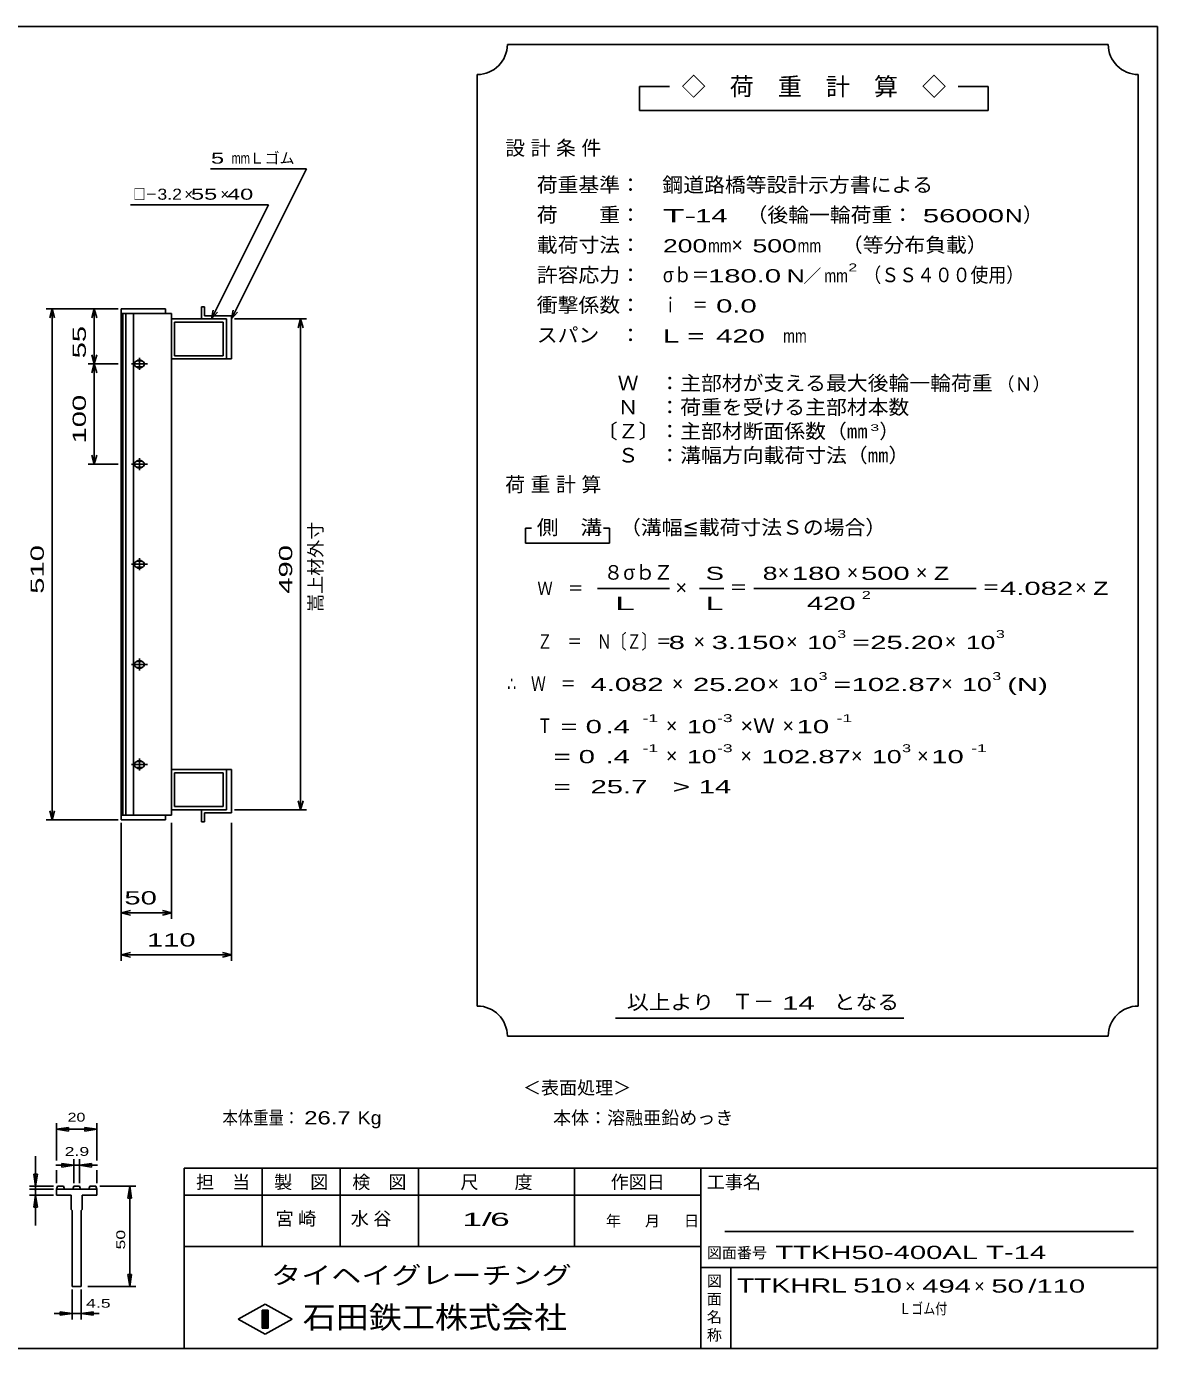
# Model space of a CAD drawing. Units: millimetres, scale not verified, with parts at other scales. Extents: x -1092 to 1042, y -770 to 629.
# Drawn here: x -88 to 1042, y -691 to 629 of the extents above; entities that cross this region are included whole.
import ezdxf
from ezdxf.enums import TextEntityAlignment as Align

# ---------------------------------------------------------------- set-up
doc = ezdxf.new("R2010")
doc.units = ezdxf.units.MM
doc.header["$LTSCALE"] = 6
for name, color, linetype, lineweight in [('0_2', 150, 'Continuous', 25), ('16', 3, 'Continuous', 25), ('22', 2, 'Continuous', 25), ('32', 4, 'Continuous', 25)]:
    doc.layers.add(name, color=color, linetype=linetype, lineweight=lineweight)
doc.styles.add('ベクトル', font='')
doc.styles.get('ベクトル').set_extended_font_data('ベクトル')

msp = doc.modelspace()

# ---------------------------------------------------------------- linework, layer by layer
at = {"layer": '0_2'}
for p, q in [((-1034.4, 629.1), (1041.6, 629.1)), ((1041.6, 629.1), (1041.6, -690.9)), ((1041.6, -510.9), (69.6, -510.9)), ((69.6, -510.9), (69.6, -690.9)), ((147.6, -510.9), (147.6, -588.9)), ((225.6, -588.9), (225.6, -510.9)), ((303.6, -510.9), (303.6, -588.9)), ((459.6, -588.9), (459.6, -510.9)), ((585.6, -510.9), (585.6, -690.9)), ((585.6, -537.9), (69.6, -537.9)), ((1017.6, -573.9), (609.6, -573.9)), ((69.6, -588.9), (585.6, -588.9)), ((585.6, -609.9), (1041.6, -609.9)), ((615.6, -690.9), (615.6, -609.9)), ((123.6, -661.5), (150.6, -646.5)), ((150.6, -646.5), (177.6, -661.5)), ((147.6, -652.5), (153.6, -652.5)), ((147.6, -670.5), (147.6, -652.5)), ((147.6, -652.5), (148.8, -652.5)), ((148.8, -652.5), (148.8, -670.5)), ((150, -670.5), (150, -652.5)), ((150, -652.5), (151.2, -652.5)), ((151.2, -652.5), (151.2, -670.5)), ((152.4, -670.5), (152.4, -652.5)), ((152.4, -652.5), (153.6, -652.5)), ((153.6, -652.5), (153.6, -670.5)), ((153.6, -652.5), (153.6, -670.5)), ((150.6, -676.5), (123.6, -661.5)), ((153.6, -670.5), (147.6, -670.5)), ((148.8, -670.5), (150, -670.5)), ((177.6, -661.5), (150.6, -676.5)), ((151.2, -670.5), (152.4, -670.5)), ((1041.6, -690.9), (-1034.4, -690.9))]:
    msp.add_line(p, q, dxfattribs=at)
at = {"layer": '16'}
for p, q in [((51, 347.1), (7, 347.1)), ((7, 347.1), (7, 342.6)), ((51, 342.6), (51, 347.1)), ((90, 349.1), (87, 349.1)), ((87, 349.1), (87, 337.1)), ((90, 340.1), (90, 349.1)), ((7, 342.6), (51, 342.6)), ((7, 342.6), (7, -158.4)), ((57, 342.6), (7, 342.6)), ((8.5, 342.6), (8.5, -158.4)), ((11.5, -158.4), (11.5, 342.6)), ((19, 342.6), (19, -158.4)), ((57, -158.4), (57, 342.6)), ((57, 337.1), (112, 337.1)), ((57, 297.1), (57, 337.1)), ((60.2, 333.9), (108.8, 333.9)), ((60.2, 300.3), (60.2, 333.9)), ((87, 337.1), (112, 337.1)), ((117, 340.1), (90, 340.1)), ((108.8, 333.9), (108.8, 300.3)), ((112, 337.1), (112, 297.1)), ((112, 337.1), (112, 297.1)), ((117, 297.1), (117, 340.1)), ((17, 292.1), (33, 292.1)), ((27, 295.1), (23, 295.1)), ((25, 298.1), (25, 286.1)), ((112, 297.1), (57, 297.1)), ((108.8, 300.3), (60.2, 300.3)), ((112, 297.1), (117, 297.1)), ((23, 289.1), (27, 289.1)), ((25, 198.1), (25, 186.1)), ((17, 192.1), (33, 192.1)), ((27, 195.1), (23, 195.1)), ((23, 189.1), (27, 189.1)), ((27, 95.1), (23, 95.1)), ((25, 98.1), (25, 86.1)), ((17, 92.1), (33, 92.1)), ((23, 89.1), (27, 89.1)), ((17, -7.9), (33, -7.9)), ((27, -4.9), (23, -4.9)), ((23, -10.9), (27, -10.9)), ((25, -1.9), (25, -13.9)), ((27, -104.9), (23, -104.9)), ((25, -101.9), (25, -113.9)), ((17, -107.9), (33, -107.9)), ((23, -110.9), (27, -110.9)), ((112, -112.9), (57, -112.9)), ((57, -112.9), (57, -152.9)), ((108.8, -116.1), (60.2, -116.1)), ((60.2, -116.1), (60.2, -149.7)), ((108.8, -149.7), (108.8, -116.1)), ((112, -152.9), (112, -112.9)), ((112, -112.9), (117, -112.9)), ((112, -152.9), (112, -112.9)), ((117, -112.9), (117, -155.9)), ((57, -152.9), (112, -152.9)), ((60.2, -149.7), (108.8, -149.7)), ((87, -164.9), (87, -152.9)), ((87, -152.9), (112, -152.9)), ((117, -155.9), (90, -155.9)), ((90, -155.9), (90, -164.9)), ((7, -158.4), (51, -158.4)), ((7, -162.9), (7, -158.4)), ((7, -158.4), (57, -158.4)), ((51, -162.9), (7, -162.9)), ((51, -158.4), (51, -162.9)), ((90, -164.9), (87, -164.9))]:
    msp.add_line(p, q, dxfattribs=at)
for centre, radius, start, end in [((23, 292.1), 3, 90, 270), ((25, 292.1), 4, 46.6, 133.4), ((27, 292.1), 3, 270, 90), ((25, 292.1), 4, 226.6, 313.4), ((23, 192.1), 3, 90, 270), ((25, 192.1), 4, 46.6, 133.4), ((25, 192.1), 4, 226.6, 313.4), ((27, 192.1), 3, 270, 90), ((23, 92.1), 3, 90, 270), ((25, 92.1), 4, 46.6, 133.4), ((27, 92.1), 3, 270, 90), ((25, 92.1), 4, 226.6, 313.4), ((23, -7.9), 3, 90, 270), ((25, -7.9), 4, 46.6, 133.4), ((25, -7.9), 4, 226.6, 313.4), ((27, -7.9), 3, 270, 90), ((23, -107.9), 3, 90, 270), ((25, -107.9), 4, 46.6, 133.4), ((27, -107.9), 3, 270, 90), ((25, -107.9), 4, 226.6, 313.4)]:
    msp.add_arc(centre, radius, start, end, dxfattribs=at)
at = {"layer": '22', "color": 4}
for p, q in [((992.4, 611.1), (392.4, 611.1)), ((362.4, 581.1), (362.4, -348.9)), ((1022.4, -348.9), (1022.4, 581.1)), ((554.4, 569.1), (524.4, 569.1)), ((524.4, 569.1), (524.4, 545.1)), ((872.4, 569.1), (842.4, 569.1)), ((872.4, 545.1), (872.4, 569.1)), ((524.4, 545.1), (872.4, 545.1)), ((96, 487.1), (192, 487.1)), ((117, 337.1), (192, 487.1)), ((16, 451.1), (154, 451.1)), ((97, 337.1), (154, 451.1)), ((4, 347.1), (-68, 347.1)), ((-62, 347.1), (-64.4, 338.1)), ((-59.6, 338.1), (-62, 347.1)), ((-62, 347.1), (-62, -162.9)), ((4, 347.1), (-26, 347.1)), ((-20, 347.1), (-22.4, 338.1)), ((-17.6, 338.1), (-20, 347.1)), ((-20, 347.1), (-20, 292.1)), ((97, 337.1), (98.8, 345.86)), ((97, 337.1), (103, 343.7)), ((117, 337.1), (118.8, 345.86)), ((117, 337.1), (123, 343.7)), ((120, 337.1), (192, 337.1)), ((186, 337.1), (183.6, 328.1)), ((188.4, 328.1), (186, 337.1)), ((186, 337.1), (186, -152.9)), ((-26, 292.1), (4, 292.1)), ((-20, 292.1), (-22.4, 301.1)), ((-20, 292.1), (-22.4, 283.1)), ((-17.6, 301.1), (-20, 292.1)), ((-17.6, 283.1), (-20, 292.1)), ((-20, 292.1), (-20, 192.1)), ((-20, 192.1), (-22.4, 201.1)), ((-17.6, 201.1), (-20, 192.1)), ((-26, 192.1), (4, 192.1)), ((416.4, 128.1), (410.4, 128.1)), ((410.4, 128.1), (410.4, 113.1)), ((494.4, 128.1), (488.4, 128.1)), ((494.4, 113.1), (494.4, 128.1)), ((410.4, 113.1), (494.4, 113.1)), ((482.4, 68.1), (554.4, 68.1)), ((584.4, 68.1), (608.4, 68.1)), ((638.4, 68.1), (860.4, 68.1)), ((186, -152.9), (183.6, -143.9)), ((188.4, -143.9), (186, -152.9)), ((-62, -162.9), (-64.4, -153.9)), ((-59.6, -153.9), (-62, -162.9)), ((192, -152.9), (120, -152.9)), ((-68, -162.9), (4, -162.9)), ((7, -261.9), (7, -165.9)), ((7, -303.9), (7, -165.9)), ((57, -261.9), (57, -165.9)), ((117, -303.9), (117, -165.9)), ((7, -255.9), (16, -253.5)), ((16, -258.3), (7, -255.9)), ((7, -255.9), (57, -255.9)), ((57, -255.9), (48, -253.5)), ((48, -258.3), (57, -255.9)), ((7, -297.9), (16, -295.5)), ((16, -300.3), (7, -297.9)), ((7, -297.9), (117, -297.9)), ((117, -297.9), (108, -295.5)), ((108, -300.3), (117, -297.9)), ((500.4, -360.9), (788.4, -360.9)), ((392.4, -378.9), (992.4, -378.9))]:
    msp.add_line(p, q, dxfattribs=at)
for centre, start, end in [((362.4, 611.1), 270, 0), ((1022.4, 611.1), 180, 270), ((362.4, -378.9), 0, 90), ((1022.4, -378.9), 90, 180)]:
    msp.add_arc(centre, 30, start, end, dxfattribs=at)
at = {"layer": '32'}
for p, q in [((-57.6, -503.1), (-57.6, -465.9)), ((-57.6, -471.9), (-45.6, -470.1)), ((-45.6, -473.7), (-57.6, -471.9)), ((-57.6, -471.9), (-17.6, -471.9)), ((-45.6, -473.7), (-45.6, -470.1)), ((-17.6, -471.9), (-29.6, -470.1)), ((-29.6, -473.7), (-29.6, -470.1)), ((-29.6, -473.7), (-17.6, -471.9)), ((-17.6, -503.1), (-17.6, -465.9)), ((-78.6, -528.9), (-78.6, -498.9)), ((-40.5, -507.9), (-58.5, -507.9)), ((-57.6, -525.9), (-57.6, -512.7)), ((-40.5, -507.9), (-52.5, -506.1)), ((-52.5, -506.1), (-52.5, -509.7)), ((-52.5, -509.7), (-40.5, -507.9)), ((-40.5, -525.9), (-40.5, -501.9)), ((-40.5, -507.9), (-34.7, -507.9)), ((-34.7, -501.9), (-34.7, -525.9)), ((-34.7, -507.9), (-22.7, -506.1)), ((-22.7, -509.7), (-34.7, -507.9)), ((-34.7, -507.9), (-16.7, -507.9)), ((-22.7, -506.1), (-22.7, -509.7)), ((-17.6, -525.9), (-17.6, -512.7)), ((-78.6, -528.9), (-80.4, -516.9)), ((-80.4, -516.9), (-76.8, -516.9)), ((-76.8, -516.9), (-78.6, -528.9)), ((-84.6, -528.9), (-60.6, -528.9)), ((-84.6, -531.9), (-60.6, -531.9)), ((-84.6, -537.9), (-60.6, -537.9)), ((-80.4, -549.9), (-78.6, -537.9)), ((-78.6, -537.9), (-78.6, -528.9)), ((-76.8, -549.9), (-78.6, -537.9)), ((-78.6, -567.9), (-78.6, -537.9)), ((-57.6, -531.9), (-56.6, -528.9)), ((-57.6, -531.9), (-57.6, -537.9)), ((-17.6, -531.9), (-57.6, -531.9)), ((-57.6, -537.9), (-43.1, -537.9)), ((-56.6, -528.9), (-50.8, -528.9)), ((-50.8, -528.9), (-49.8, -531.9)), ((-43.1, -537.9), (-43.1, -551.9)), ((-41.5, -531.9), (-40.5, -528.9)), ((-40.5, -528.9), (-34.7, -528.9)), ((-34.7, -528.9), (-33.7, -531.9)), ((-32.1, -551.9), (-32.1, -537.9)), ((-32.1, -537.9), (-17.6, -537.9)), ((-25.4, -531.9), (-24.4, -528.9)), ((-24.4, -528.9), (-18.6, -528.9)), ((-18.6, -528.9), (-17.6, -531.9)), ((-17.6, -537.9), (-17.6, -531.9)), ((-14.6, -528.9), (21.4, -528.9)), ((13.6, -540.9), (15.4, -528.9)), ((13.6, -540.9), (17.2, -540.9)), ((17.2, -540.9), (15.4, -528.9)), ((15.4, -628.9), (15.4, -528.9)), ((-80.4, -549.9), (-76.8, -549.9)), ((-43.1, -551.9), (-42.1, -552.9)), ((-42.1, -552.9), (-42.1, -628.9)), ((-33.1, -552.9), (-32.1, -551.9)), ((-33.1, -628.9), (-33.1, -552.9)), ((15.4, -628.9), (13.6, -616.9)), ((13.6, -616.9), (17.2, -616.9)), ((17.2, -616.9), (15.4, -628.9)), ((-42.1, -628.9), (-33.1, -628.9)), ((-42.1, -661.9), (-42.1, -631.9)), ((-33.1, -661.9), (-33.1, -631.9)), ((-26.6, -628.9), (21.4, -628.9)), ((-60.1, -655.9), (-42.1, -655.9)), ((-42.1, -655.9), (-54.1, -654.1)), ((-54.1, -657.7), (-54.1, -654.1)), ((-54.1, -657.7), (-42.1, -655.9)), ((-42.1, -655.9), (-33.1, -655.9)), ((-33.1, -655.9), (-21.1, -654.1)), ((-21.1, -657.7), (-33.1, -655.9)), ((-33.1, -655.9), (-15.1, -655.9)), ((-21.1, -657.7), (-21.1, -654.1))]:
    msp.add_line(p, q, dxfattribs=at)
msp.add_circle((-78.6, -531.9), 0.6, dxfattribs=at)

# ---------------------------------------------------------------- texts
at = {"layer": '0_2', "style": 'ベクトル'}
for s, height, p in [('担\u3000当', 13.2, (81.6, -524.7)), ('製\u3000図', 13.2, (159.6, -524.7)), ('検\u3000図', 13.2, (237.6, -524.7)), ('尺\u3000\u3000度', 13.2, (345.6, -524.7)), ('作図日', 13.2, (495.6, -524.7)), ('工事名', 13.2, (591.6, -524.7)), ('年', 11, (490.8, -563.4)), ('月', 11, (529.8, -563.4)), ('日', 11, (568.8, -563.4)), ('図面番号', 11, (591.6, -595.2)), ('図', 11, (591.6, -623.4)), ('面', 11, (591.6, -641.4)), ('名', 11, (591.6, -659.4)), ('称', 11, (591.6, -677.4))]:
    msp.add_text(s, height=height, dxfattribs=at).set_placement(p, align=Align.MIDDLE_LEFT)
at = {"layer": '0_2', "color": 222, "style": 'ベクトル'}
for s, height, width, p in [('タイヘイグレーチング', 17.6, 1.25, (156.6, -617.7)), ('石田鉄工株式会社', 21.99, 1.1, (188.1, -659.7))]:
    msp.add_text(s, height=height, dxfattribs=dict(at, width=width)).set_placement(p, align=Align.MIDDLE_LEFT)
at = {"layer": '22', "style": 'ベクトル'}
for s, height, p in [('◇\u3000荷\u3000重\u3000計\u3000算\u3000◇', 17.6, (566.4, 569.1)), ('Ｌゴム', 11, (135, 497.6)), ('×', 11, (70, 461.6)), ('×', 11, (106, 461.6)), ('）', 14.52, (907.2, 441)), ('×', 14.52, (616.2, 411)), ('／', 13.2, (687.9, 380.1)), ('（Ｎ）', 13.2, (880.8, 272.1)), ('）', 14.52, (763.8, 225)), ('σｂ', 14.52, (508.2, 84)), ('８', 14.52, (488.4, 84)), ('Ｚ', 14.52, (538.2, 84)), ('×', 14.52, (662.4, 84)), ('×', 14.52, (731.4, 84)), ('×', 14.52, (800.4, 84)), ('×', 14.52, (560.4, 69)), ('×', 14.52, (959.4, 69)), ('×', 14.52, (578.4, 15)), ('×', 14.52, (670.8, 15)), ('×', 14.52, (829.2, 15)), ('×', 14.52, (556.8, -27)), ('×', 14.52, (652.2, -27)), ('×', 14.52, (825.6, -27)), ('×', 14.52, (550.8, -69)), ('×', 14.52, (667.2, -69)), ('×', 14.52, (550.8, -99)), ('×', 14.52, (625.2, -99)), ('×', 14.52, (735.6, -99)), ('×', 14.52, (801.6, -99)), ('Ｔ－', 15.4, (616.8, -344.4)), ('＜表面処理＞', 13.2, (408, -430.5)), ('本体：', 13.2, (438, -460.5)), ('溶融亜鉛めっき', 13.2, (492, -460.5)), ('×', 13.2, (789.6, -628.5)), ('×', 13.2, (858.6, -628.5))]:
    msp.add_text(s, height=height, dxfattribs=at).set_placement(p, align=Align.MIDDLE_LEFT)
for s, height, width, p in [(' 5 ', 11, 1.6, (90, 497.6)), ('mm', 11, 0.75, (117, 497.6)), ('荷重基準：\u3000', 14.52, 1.05, (421.8, 471)), ('鋼道路橋等設計示方書による', 14.52, 1.05, (547.2, 471)), ('□－', 11, 0.8, (19, 461.6)), ('3.2', 11, 1.2, (43, 461.6)), (' 55 ', 11, 1.6, (70, 461.6)), (' 40 ', 11, 1.6, (106, 461.6)), ('荷\u3000\u3000重：\u3000', 14.52, 1.05, (421.8, 441)), ('（後輪一輪荷重：', 14.52, 1.05, (631.2, 441)), ('T-', 13.2, 2, (547.8, 440.1)), (' 14 ', 13.2, 1.65, (571.8, 440.1)), (' 56000', 13.2, 1.65, (799.2, 440.1)), ('N', 13.2, 1.4, (889.2, 440.1)), ('載荷寸法：\u3000', 14.52, 1.05, (421.8, 411)), ('200', 13.2, 1.5, (547.8, 410.1)), ('mm', 13.2, 0.8, (592.8, 410.1)), ('500', 13.2, 1.5, (637.2, 410.1)), ('mm', 13.2, 0.8, (682.2, 410.1)), ('\u3000（等分布負載）', 14.52, 1.05, (705.6, 411)), ('許容応力：\u3000', 14.52, 1.05, (421.8, 381)), ('σｂ＝', 14.52, 0.9, (547.8, 381)), ('180.0', 13.2, 1.65, (592.8, 380.1)), ('N', 13.2, 1.4, (671.4, 380.1)), ('mm', 13.2, 0.8, (708.9, 380.1)), ('2', 7.918, 1.5, (732.9, 388.5)), ('（ＳＳ４００使用）', 14.52, 0.9, (747.9, 381)), ('衝撃係数：\u3000', 14.52, 1.05, (421.8, 351)), ('ｉ\u3000＝', 14.52, 0.75, (547.8, 351)), (' 0.0', 13.2, 1.65, (592.8, 350.1)), ('スパン\u3000：\u3000', 14.52, 1.05, (421.8, 321)), ('L =', 13.2, 1.65, (547.8, 320.1)), (' 420 ', 13.2, 1.65, (592.8, 320.1)), ('mm', 13.2, 0.8, (667.8, 320.1)), ('\u3000Ｗ\u3000：主部材が支える最大後輪一輪荷重', 14.52, 1.05, (481.8, 273)), ('\u3000Ｎ\u3000：荷重を受ける主部材本数', 14.52, 1.05, (481.8, 249)), ('〔Ｚ〕：主部材断面係数（㎜', 14.52, 1.05, (481.8, 225)), ('3', 6.598, 1.8, (754.8, 228.6)), ('\u3000Ｓ\u3000：溝幅方向載荷寸法（㎜）', 14.52, 1.05, (481.8, 201)), ('側\u3000溝', 14.52, 1.1, (421.8, 129)), ('\u3000（溝幅≦載荷寸法Ｓの場合）', 14.52, 1.05, (484.2, 129)), ('S', 13.2, 1.55, (590.4, 83.1)), ('8', 13.2, 1.5, (647.4, 83.1)), (' 180 ', 13.2, 1.65, (668.4, 83.1)), (' 500 ', 13.2, 1.65, (737.4, 83.1)), ('Z', 13.2, 1.4, (818.4, 83.1)), ('Ｗ\u3000＝', 13.2, 0.85, (422.4, 68.1)), ('＝', 14.52, 0.9, (614.4, 69)), ('＝', 14.52, 0.9, (866.4, 69)), ('4.082', 13.2, 1.65, (884.4, 68.1)), ('Z', 13.2, 1.4, (977.4, 68.1)), ('L', 13.2, 1.8, (590.4, 53.1)), (' 420 ', 13.2, 1.65, (683.4, 53.1)), ('2', 7.918, 1.5, (746.4, 61.5)), ('3', 7.918, 1.5, (721.8, 22.5)), ('3', 7.918, 1.5, (880.2, 22.5)), ('Ｚ\u3000＝\u3000Ｎ〔Ｚ〕＝', 14.52, 0.75, (422.4, 15)), (' 8 ', 13.2, 1.65, (545.4, 14.1)), ('3.150', 13.2, 1.65, (596.4, 14.1)), ('10', 13.2, 1.5, (691.8, 14.1)), ('=', 13.2, 1.7, (736.8, 14.1)), ('25.20', 13.2, 1.65, (754.8, 14.1)), ('10', 13.2, 1.5, (850.2, 14.1)), ('∴\u3000Ｗ\u3000＝', 14.52, 0.75, (392.4, -27)), (' 4.082', 13.2, 1.65, (467.4, -27.9)), ('25.20', 13.2, 1.65, (577.8, -27.9)), ('10', 13.2, 1.5, (673.2, -27.9)), ('3', 7.918, 1.5, (703.2, -19.5)), ('=', 13.2, 1.7, (718.2, -27.9)), ('102.87', 13.2, 1.65, (736.2, -27.9)), ('10', 13.2, 1.5, (846.6, -27.9)), ('3', 7.918, 1.5, (876.6, -19.5)), ('(N)', 13.2, 1.65, (891.6, -27.9)), ('Ｔ', 14.52, 0.75, (422.4, -69)), (' = 0', 13.2, 1.65, (437.4, -69.9)), (' .4 ', 13.2, 1.65, (482.4, -69.9)), ('-1', 7.918, 1.65, (527.4, -61.5)), ('10', 13.2, 1.5, (571.8, -69.9)), ('-3', 7.918, 1.65, (601.8, -61.5)), ('×Ｗ', 14.52, 1.1, (625.2, -69)), (' 10 ', 13.2, 1.65, (673.2, -69.9)), ('-1', 7.918, 1.65, (721.2, -61.5)), ('-1', 7.918, 1.65, (527.4, -91.5)), ('-3', 7.918, 1.65, (601.8, -91.5)), ('3', 7.918, 1.5, (786.6, -91.5)), ('-1', 7.918, 1.65, (855.6, -91.5)), ('  = 0', 13.2, 1.65, (422.4, -99.9)), (' .4 ', 13.2, 1.65, (482.4, -99.9)), ('10', 13.2, 1.5, (571.8, -99.9)), ('102.87', 13.2, 1.65, (646.2, -99.9)), ('10', 13.2, 1.5, (756.6, -99.9)), (' 10 ', 13.2, 1.65, (807.6, -99.9)), ('  =', 13.2, 1.65, (422.4, -129.9)), (' 25.7', 13.2, 1.65, (467.4, -129.9)), ('>', 13.2, 1.7, (557.4, -129.9)), (' 14 ', 13.2, 1.65, (575.4, -129.9)), (' 50 ', 13.2, 1.65, (2, -240.9)), (' 110 ', 13.2, 1.65, (24.5, -282.9)), ('以上より\u3000', 14.52, 1.1, (511.8, -345)), (' 14 ', 13.2, 1.65, (658.8, -345.9)), ('となる', 14.52, 1.1, (718.2, -345)), ('本体重量：', 13.2, 0.85, (108, -460.5)), (' 26.7', 13.2, 1.35, (183, -460.5)), ('Kg', 13.2, 1.1, (243, -460.5)), ('1/', 13.2, 2, (347.4, -561.9)), (' 6 ', 13.2, 2, (365.4, -561.9)), ('TTKH50-400AL T-14        ', 13.2, 1.65, (660, -594.9)), ('TTKHRL', 14.08, 1.5, (621.6, -627.9)), (' 510 ', 14.08, 1.55, (729.6, -627.9)), (' 494 ', 13.2, 1.65, (798.6, -628.5)), (' 50 ', 13.2, 1.65, (867.6, -628.5)), ('/', 13.2, 1.65, (912.6, -628.5)), (' 110 ', 13.2, 1.65, (912.6, -628.5)), ('Ｌゴム付', 11, 0.8, (783.6, -651))]:
    msp.add_text(s, height=height, dxfattribs=dict(at, width=width)).set_placement(p, align=Align.MIDDLE_LEFT)
at = {"layer": '22', "style": 'ベクトル', "width": 1.65}
for s, p in [(' 55 ', (-35, 289.6)), (' 100 ', (-35, 204.6)), (' 510 ', (-77, 54.6)), (' 490 ', (171, 54.6))]:
    msp.add_text(s, height=13.2, rotation=90, dxfattribs=at).set_placement(p, align=Align.MIDDLE_LEFT)
at = {"layer": '22', "style": 'ベクトル'}
msp.add_text('嵩上材外寸', height=13.2, rotation=90, dxfattribs=at).set_placement((201, 44.6), align=Align.MIDDLE_LEFT)
at = {"layer": '22', "attachment_point": 4, "style": 'ベクトル'}
for s, insert, char_height in [('\\T1.28;設計条件', (390.3, 507), 14.52), ('\\T1.28;荷重計算', (390.3, 171), 14.52), ('\\T1.5;\\W2;\\~L\\~', (485.4, 53.1), 13.2), ('\\T1.25;宮崎\u3000', (161.1, -561.9), 13.2), ('\\T1.25;水谷\u3000', (236.1, -561.9), 13.2)]:
    msp.add_mtext(s, dxfattribs=dict(at, insert=insert, char_height=char_height))
at = {"layer": '32', "color": 2, "style": 'ベクトル'}
for s, width, p in [('20', 1.35, (-46.6, -459.9)), ('2.9', 1.5, (-49.6, -494.1)), (' 4.5 ', 1.5, (-33.1, -645.7))]:
    msp.add_text(s, height=8.798, dxfattribs=dict(at, width=width)).set_placement(p, align=Align.MIDDLE_LEFT)
at = {"layer": '32', "color": 2, "style": 'ベクトル', "width": 1.5}
msp.add_text(' 50 ', height=8.798, rotation=90, dxfattribs=at).set_placement((6.4, -596.9), align=Align.MIDDLE_LEFT)

doc.saveas('drawing.dxf')
